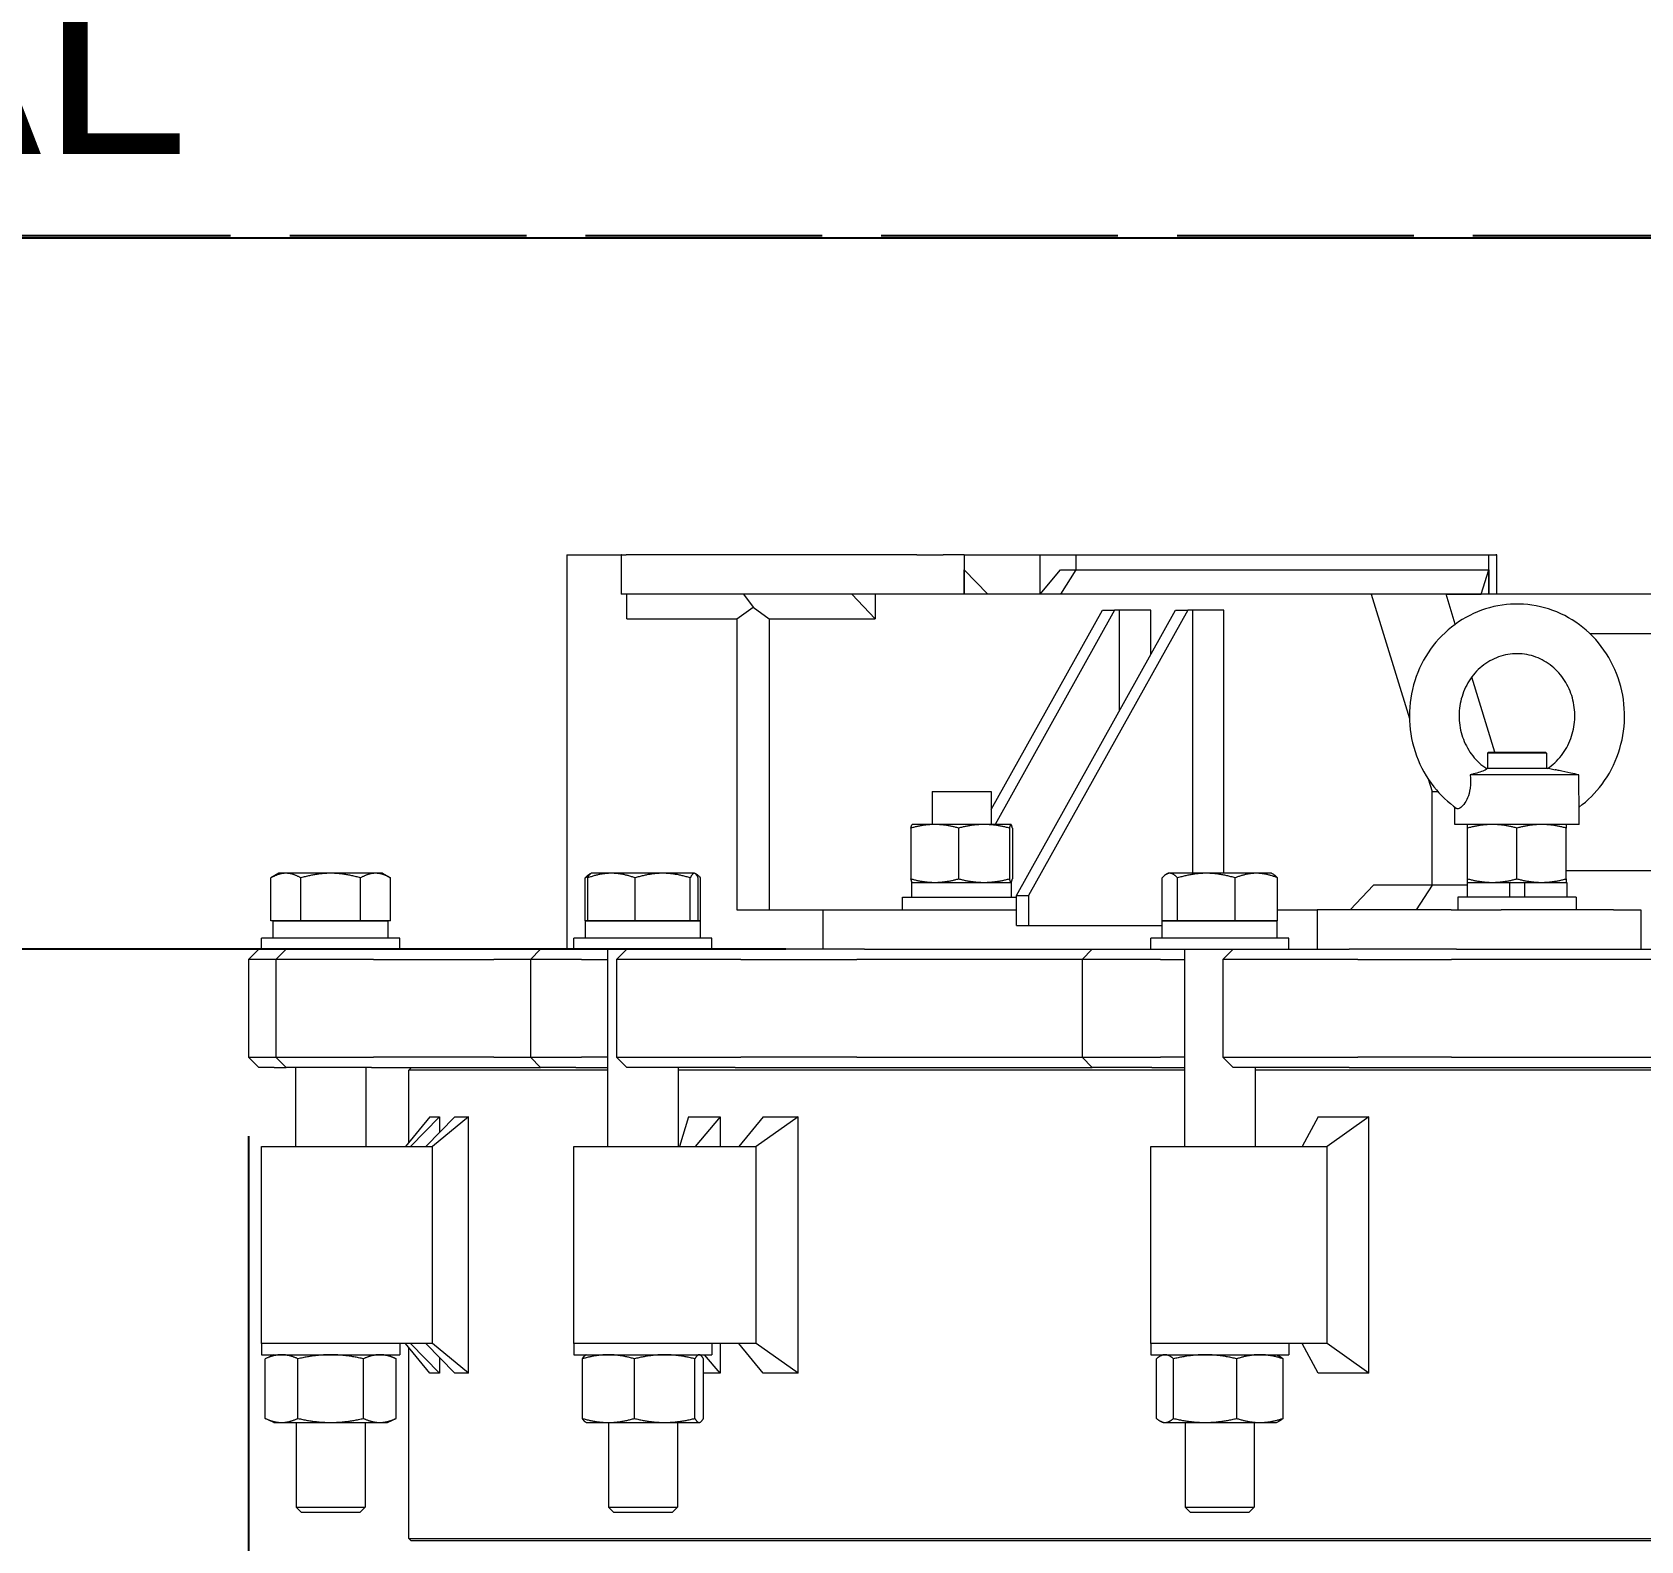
# Model space of a CAD drawing. Header units: inches. Extents: x 20 to 536, y 8 to 344.
# Drawn here: x 79.02 to 99.41, y 140.48 to 159.6 of the extents above; entities that cross this region are included whole.
import ezdxf

# ---------------------------------------------------------------- set-up
doc = ezdxf.new("R2010")
doc.units = ezdxf.units.IN
doc.header["$LTSCALE"] = 16
doc.header["$MEASUREMENT"] = 0
doc.linetypes.add('DASHED_SPACE', pattern=[0.2067, 0.1654, -0.0413])
for name, color, linetype, lineweight in [('Dimension (ANSI)', 7, 'Continuous', 25), ('Sketch Geometry (ANSI)', 7, 'Continuous', 25), ('Visible (ANSI)', 7, 'Continuous', 50)]:
    doc.layers.add(name, color=color, linetype=linetype, lineweight=lineweight)
doc.styles.add('MEMCOR Medium', font='arial.ttf')
doc.dimstyles.new('Default (ANSI)', dxfattribs={"dimscale": 16, "dimtxt": 0.15, "dimasz": 0.098425, "dimexe": 0.125, "dimexo": 0.0625, "dimgap": 0.031496, "dimtad": 0, "dimtih": 1, "dimtoh": 1, "dimdec": 4, "dimrnd": 1e-08, "dimzin": 3, "dimdsep": 46, "dimlunit": 5, "dimtxsty": 'MEMCOR Medium', "dimcen": 0.09, "dimdle": 0.393701, "dimclrd": 256, "dimclre": 256, "dimclrt": 256, "dimadec": 0, "dimazin": 1, "dimtfac": 0.8, "dimtofl": 0, "dimtmove": 0, "dimatfit": 3, "dimfxl": 1, "dimfrac": 1, "dimtolj": 1, "dimtzin": 4, "dimlwd": -1, "dimlwe": -1, "dimarcsym": 0})

# ---------------------------------------------------------------- blocks, each defined once
blk = doc.blocks.new('*D18')
at = {"layer": 'Defpoints', "color": 0, "transparency": 16777216}
for p in [(50.231, 172.991), (50.231, 156.991), (54.742, 156.991)]:
    blk.add_point(p, dxfattribs=at)
at = {"layer": 'Dimension (ANSI)', "transparency": 16777216}
for p, q in [((54.742, 171.416), (54.742, 170.471)), ((54.742, 158.566), (54.742, 159.511))]:
    blk.add_line(p, q, dxfattribs=at)
for points in [[(54.479, 171.416), (55.004, 171.416), (54.742, 172.991)], [(54.479, 158.566), (55.004, 158.566), (54.742, 156.991)]]:
    blk.add_solid(points, dxfattribs=at)
at = {"layer": 'Dimension (ANSI)', "transparency": 16777216, "char_height": 2.4, "attachment_point": 5, "style": 'MEMCOR Medium'}
for s, insert in [('\\A1; \\fArial|b0|i0;\\H2.4000;16 in', (54.742, 166.72)), ('\\A1;[406.4 mm]{\\P\\fArial|b0|i0;\\H2.4000;MIN. FOR TANK HEAD REMOVAL}', (54.742, 161.24))]:
    blk.add_mtext(s, dxfattribs=dict(at, insert=insert))
blk = doc.blocks.new('*D19')
at = {"layer": 'Defpoints', "color": 0, "transparency": 16777216}
for p in [(81.765, 146.606), (135.834, 146.606), (135.834, 138.298)]:
    blk.add_point(p, dxfattribs=at)
at = {"layer": 'Dimension (ANSI)', "transparency": 16777216}
for p, q in [((81.765, 145.606), (81.765, 136.298)), ((135.834, 145.606), (135.834, 136.298)), ((81.765, 138.298), (74.15, 138.298)), ((134.26, 138.298), (83.339, 138.298))]:
    blk.add_line(p, q, dxfattribs=at)
for points in [[(83.339, 138.561), (83.339, 138.036), (81.765, 138.298)], [(134.26, 138.561), (134.26, 138.036), (135.834, 138.298)]]:
    blk.add_solid(points, dxfattribs=at)
at = {"layer": 'Dimension (ANSI)', "transparency": 16777216, "char_height": 2.4, "attachment_point": 5, "style": 'MEMCOR Medium'}
for s, insert in [('\\A1; 54{\\H0.8x;\\S1#16;} in', (64.551, 140.767)), ('\\A1;[1373.4 mm]', (64.551, 136.256))]:
    blk.add_mtext(s, dxfattribs=dict(at, insert=insert))
blk = doc.blocks.new('*D23')
at = {"layer": 'Defpoints', "color": 0, "transparency": 16777216}
for p in [(35.249, 156.991), (108.224, 156.991), (86.004, 47.744)]:
    blk.add_point(p, dxfattribs=at)
at = {"layer": 'Dimension (ANSI)', "transparency": 16777216}
for p, q in [((107.224, 156.991), (33.249, 156.991)), ((35.249, 155.416), (35.249, 97.173)), ((35.249, 49.319), (35.249, 88.193)), ((85.004, 47.744), (33.249, 47.744))]:
    blk.add_line(p, q, dxfattribs=at)
for points in [[(34.987, 155.416), (35.512, 155.416), (35.249, 156.991)], [(34.987, 49.319), (35.512, 49.319), (35.249, 47.744)]]:
    blk.add_solid(points, dxfattribs=at)
at = {"layer": 'Dimension (ANSI)', "transparency": 16777216, "char_height": 2.4, "attachment_point": 5, "style": 'MEMCOR Medium'}
for s, insert in [('\\A1; 109{\\H0.8x;\\S1#4;} in', (35.249, 95.131)), ('\\A1;[2774.9 mm]', (35.249, 90.641))]:
    blk.add_mtext(s, dxfattribs=dict(at, insert=insert))
blk = doc.blocks.new('*D24')
at = {"layer": 'Defpoints', "color": 0, "transparency": 16777216}
for p in [(49.995, 147.976), (89.575, 147.976), (86.004, 47.744)]:
    blk.add_point(p, dxfattribs=at)
at = {"layer": 'Dimension (ANSI)', "transparency": 16777216}
for p, q in [((88.575, 147.976), (47.995, 147.976)), ((49.995, 146.401), (49.995, 114.388)), ((49.995, 49.319), (49.995, 105.408)), ((85.004, 47.744), (47.995, 47.744))]:
    blk.add_line(p, q, dxfattribs=at)
for points in [[(49.733, 146.401), (50.257, 146.401), (49.995, 147.976)], [(49.733, 49.319), (50.257, 49.319), (49.995, 47.744)]]:
    blk.add_solid(points, dxfattribs=at)
at = {"layer": 'Dimension (ANSI)', "transparency": 16777216, "char_height": 2.4, "attachment_point": 5, "style": 'MEMCOR Medium'}
for s, insert in [('\\A1; 100{\\H0.8x;\\S1#4;} in', (49.995, 112.346)), ('\\A1;[2545.9 mm]', (49.995, 107.856))]:
    blk.add_mtext(s, dxfattribs=dict(at, insert=insert))

msp = doc.modelspace()

# ---------------------------------------------------------------- linework, layer by layer
at = {"layer": 'Sketch Geometry (ANSI)', "linetype": 'DASHED_SPACE', "ltscale": 1.133667}
msp.add_line((145.275884, 157.022057), (32.797979, 157.022057), dxfattribs=at)
at = {"layer": 'Visible (ANSI)', "linetype": 'Continuous', "lineweight": 18}
for p, q in [((85.801644, 152.975967), (86.488843, 152.975967)), ((85.801644, 152.975967), (85.801644, 147.975967)), ((86.493225, 152.975967), (86.488843, 152.975967)), ((86.488843, 152.975967), (86.488843, 152.475967)), ((86.493225, 152.975967), (86.550504, 152.975967)), ((90.234575, 152.975967), (86.550504, 152.975967)), ((90.234575, 152.975967), (90.569985, 152.975967)), ((90.838219, 152.975967), (90.569985, 152.975967)), ((90.838219, 152.975967), (91.041644, 152.975967)), ((90.838219, 152.975967), (90.838219, 152.475967)), ((91.041644, 152.975967), (91.801644, 152.975967)), ((91.801644, 152.475967), (91.801644, 152.975967)), ((91.801644, 152.975967), (92.255797, 152.975967)), ((92.255797, 152.975967), (97.486608, 152.975967)), ((92.255797, 152.788467), (92.255797, 152.975967)), ((97.486608, 152.975967), (97.573762, 152.975967)), ((97.486608, 152.475967), (97.486608, 152.975967)), ((97.588445, 152.975967), (97.573762, 152.975967)), ((97.588445, 152.475967), (97.588445, 152.975967)), ((91.135424, 152.475967), (90.838219, 152.788467)), ((90.838219, 152.475967), (90.838219, 152.788467)), ((91.801644, 152.475967), (92.057629, 152.788467)), ((92.057629, 152.788467), (92.255797, 152.788467)), ((92.059786, 152.475967), (92.255797, 152.788467)), ((92.255797, 152.788467), (97.486608, 152.788467)), ((97.39004, 152.475967), (97.486608, 152.788467)), ((97.486608, 152.788467), (97.486608, 152.475967)), ((86.493225, 152.475967), (86.488843, 152.475967)), ((86.550504, 152.475967), (86.493225, 152.475967)), ((90.006044, 152.475967), (86.550504, 152.475967)), ((86.561644, 152.163467), (86.561644, 152.475967)), ((87.955682, 152.163467), (88.160216, 152.31207)), ((88.041137, 152.475967), (88.160216, 152.31207)), ((88.160216, 152.31207), (88.36475, 152.163467)), ((89.708839, 152.163467), (89.411634, 152.475967)), ((89.708839, 152.475967), (89.708839, 152.163467)), ((95.993607, 152.475967), (90.006044, 152.475967)), ((96.944663, 152.475967), (95.993607, 152.475967)), ((95.993607, 152.475967), (96.479999, 150.901969)), ((104.026934, 152.475967), (96.944663, 152.475967)), ((97.061624, 152.097475), (96.944663, 152.475967)), ((96.944663, 152.475967), (97.39004, 152.475967)), ((86.561644, 152.163467), (87.955682, 152.163467)), ((87.955682, 152.163467), (87.955682, 148.475967)), ((88.36475, 152.163467), (88.36475, 148.475967)), ((88.36475, 152.163467), (89.708839, 152.163467)), ((91.179677, 149.746738), (92.588388, 152.275967)), ((92.742896, 152.275967), (91.229046, 149.557967)), ((91.499199, 148.655967), (93.515439, 152.275967)), ((93.669947, 152.275967), (91.653707, 148.655967)), ((92.588388, 152.275967), (92.742896, 152.275967)), ((92.807093, 152.275967), (92.742896, 152.275967)), ((93.200866, 152.275967), (92.807093, 152.275967)), ((92.807093, 151.004188), (92.807093, 152.275967)), ((93.200866, 151.711176), (93.200866, 152.275967)), ((93.515439, 152.275967), (93.669947, 152.275967)), ((93.734144, 152.275967), (93.669947, 152.275967)), ((94.127917, 152.275967), (93.734144, 152.275967)), ((93.734144, 148.939596), (93.734144, 152.275967)), ((94.127917, 148.939596), (94.127917, 152.275967)), ((105.590212, 151.975967), (98.769297, 151.975967)), ((97.562697, 150.475967), (97.269106, 151.426048)), ((97.480477, 150.475967), (97.467977, 150.463467)), ((97.480477, 150.475967), (98.205477, 150.475967)), ((98.205477, 150.475967), (98.217977, 150.463467)), ((98.217977, 150.463467), (97.467977, 150.463467)), ((97.467977, 150.463467), (97.467977, 150.266972)), ((98.217977, 150.463467), (98.217977, 150.266972)), ((96.716049, 150.138096), (96.766149, 149.975967)), ((98.627258, 150.187889), (97.249647, 150.187889)), ((98.25832, 150.266972), (97.456304, 150.266972)), ((98.25832, 150.266972), (98.329, 150.251949)), ((90.429677, 149.975967), (91.179677, 149.975967)), ((90.429677, 149.975967), (90.429677, 149.557967)), ((91.179677, 149.975967), (91.179677, 149.557967)), ((96.766149, 149.975967), (96.839836, 149.975967)), ((96.766149, 148.788467), (96.766149, 149.975967)), ((98.630379, 149.557967), (98.630379, 149.870406)), ((97.055576, 149.557967), (97.055576, 149.778787)), ((90.161256, 149.512881), (90.161256, 148.869054)), ((90.179677, 149.557967), (90.17878, 149.557549)), ((90.46365, 149.557967), (90.179677, 149.557967)), ((91.087754, 149.557967), (90.46365, 149.557967)), ((90.766043, 149.512881), (90.766043, 148.869054)), ((91.428781, 149.557967), (91.087754, 149.557967)), ((91.409464, 149.512881), (91.409464, 148.869054)), ((91.429677, 149.557967), (91.428781, 149.557967)), ((91.429677, 149.557967), (91.430575, 149.557549)), ((91.448098, 149.512881), (91.448098, 148.869054)), ((98.630379, 149.557967), (97.055576, 149.557967)), ((97.217977, 148.869054), (97.217977, 149.512881)), ((97.842977, 148.869054), (97.842977, 149.512881)), ((98.467977, 148.869054), (98.467977, 149.512881)), ((82.15147, 148.939596), (82.049986, 148.881005)), ((82.049986, 148.335596), (82.049986, 148.881005)), ((82.239357, 148.939596), (82.15147, 148.939596)), ((82.80747, 148.939596), (82.239357, 148.939596)), ((82.428728, 148.335596), (82.428728, 148.881005)), ((83.375582, 148.939596), (82.80747, 148.939596)), ((83.186211, 148.335596), (83.186211, 148.881005)), ((83.46347, 148.939596), (83.375582, 148.939596)), ((83.46347, 148.939596), (83.564953, 148.881005)), ((83.564953, 148.335596), (83.564953, 148.881005)), ((86.032844, 148.335596), (86.032844, 148.881005)), ((86.064694, 148.335596), (86.064694, 148.881005)), ((86.102857, 148.936328), (86.085376, 148.926236)), ((86.108517, 148.939596), (86.102857, 148.936328)), ((86.36517, 148.939596), (86.108517, 148.939596)), ((87.015557, 148.939596), (86.36517, 148.939596)), ((86.665646, 148.335596), (86.665646, 148.881005)), ((87.414905, 148.939596), (87.015557, 148.939596)), ((87.365469, 148.335596), (87.365469, 148.881005)), ((87.420517, 148.939596), (87.414905, 148.939596)), ((87.420517, 148.939596), (87.426178, 148.936328)), ((87.426178, 148.936328), (87.443658, 148.926236)), ((87.464341, 148.335596), (87.464341, 148.881005)), ((87.49619, 148.335596), (87.49619, 148.881005)), ((93.344515, 148.335596), (93.344515, 148.881005)), ((93.420188, 148.939596), (93.397046, 148.926236)), ((93.44254, 148.939596), (93.420188, 148.939596)), ((93.906402, 148.939596), (93.44254, 148.939596)), ((93.540566, 148.335596), (93.540566, 148.881005)), ((94.54005, 148.939596), (93.906402, 148.939596)), ((94.272239, 148.335596), (94.272239, 148.881005)), ((94.732188, 148.939596), (94.54005, 148.939596)), ((94.732188, 148.939596), (94.755329, 148.926236)), ((94.807861, 148.335596), (94.807861, 148.881005)), ((98.467977, 148.975967), (103.858691, 148.975967)), ((90.172177, 148.823967), (91.437177, 148.823967)), ((90.172177, 148.635967), (90.172177, 148.823967)), ((90.179677, 148.823967), (90.17878, 148.824386)), ((91.429677, 148.823967), (91.430575, 148.824386)), ((91.437177, 148.635967), (91.437177, 148.823967)), ((91.499199, 148.655967), (91.653707, 148.655967)), ((91.499199, 148.275967), (91.499199, 148.655967)), ((91.653707, 148.655967), (91.653707, 148.275967)), ((96.024508, 148.788467), (95.727303, 148.475967)), ((96.766149, 148.788467), (96.024508, 148.788467)), ((96.766149, 148.788467), (96.565512, 148.475967)), ((97.210477, 148.788467), (96.766149, 148.788467)), ((97.210477, 148.823967), (97.748977, 148.823967)), ((97.210477, 148.823967), (97.210477, 148.635967)), ((97.748977, 148.823967), (97.748977, 148.635967)), ((97.748977, 148.823967), (97.936977, 148.823967)), ((97.936977, 148.823967), (97.936977, 148.635967)), ((97.936977, 148.823967), (98.475477, 148.823967)), ((98.475477, 148.823967), (98.475477, 148.635967)), ((87.955682, 148.475967), (88.36475, 148.475967)), ((88.36475, 148.475967), (89.049686, 148.475967)), ((89.049686, 148.475967), (89.074158, 148.475967)), ((89.049686, 147.975967), (89.049686, 148.475967)), ((89.074158, 148.475967), (89.537683, 148.475967)), ((89.537683, 148.475967), (90.16772, 148.475967)), ((90.054677, 148.635967), (91.499199, 148.635967)), ((90.054677, 148.475967), (90.054677, 148.635967)), ((90.16772, 148.475967), (91.499199, 148.475967)), ((94.807861, 148.475967), (95.311216, 148.475967)), ((97.010809, 148.475967), (95.311216, 148.475967)), ((95.311216, 148.475967), (95.311216, 147.975967)), ((97.010809, 148.475967), (97.640846, 148.475967)), ((98.592977, 148.635967), (97.092977, 148.635967)), ((97.092977, 148.635967), (97.092977, 148.475967)), ((99.067431, 148.475967), (97.640846, 148.475967)), ((98.592977, 148.635967), (98.592977, 148.475967)), ((99.067431, 148.475967), (99.412922, 148.475967)), ((99.412922, 148.475967), (99.412922, 147.975967)), ((82.239357, 148.335596), (82.049986, 148.335596)), ((82.07797, 148.335592), (83.536456, 148.335592)), ((82.07797, 148.116592), (82.07797, 148.335592)), ((82.15147, 148.335596), (82.15147, 148.335592)), ((82.428728, 148.335596), (82.239357, 148.335596)), ((82.80747, 148.335596), (82.428728, 148.335596)), ((83.186211, 148.335596), (82.80747, 148.335596)), ((83.375582, 148.335596), (83.186211, 148.335596)), ((83.564953, 148.335596), (83.375582, 148.335596)), ((83.46347, 148.335596), (83.46347, 148.335592)), ((86.064694, 148.335596), (86.032844, 148.335596)), ((86.035017, 148.335592), (87.494017, 148.335592)), ((86.035017, 148.116592), (86.035017, 148.335592)), ((86.36517, 148.335596), (86.064694, 148.335596)), ((86.108517, 148.335596), (86.108517, 148.335592)), ((86.665646, 148.335596), (86.36517, 148.335596)), ((87.015557, 148.335596), (86.665646, 148.335596)), ((87.365469, 148.335596), (87.015557, 148.335596)), ((87.414905, 148.335596), (87.365469, 148.335596)), ((87.464341, 148.335596), (87.414905, 148.335596)), ((87.420517, 148.335596), (87.420517, 148.335592)), ((87.49619, 148.335596), (87.464341, 148.335596)), ((87.494017, 148.116592), (87.494017, 148.335592)), ((91.499199, 148.275967), (91.653707, 148.275967)), ((91.653707, 148.275967), (93.346688, 148.275967)), ((93.44254, 148.335596), (93.344515, 148.335596)), ((93.346688, 148.335592), (94.805688, 148.335592)), ((93.346688, 148.116592), (93.346688, 148.335592)), ((93.420188, 148.335596), (93.420188, 148.335592)), ((93.540566, 148.335596), (93.44254, 148.335596)), ((93.906402, 148.335596), (93.540566, 148.335596)), ((94.272239, 148.335596), (93.906402, 148.335596)), ((94.54005, 148.335596), (94.272239, 148.335596)), ((94.807861, 148.335596), (94.54005, 148.335596)), ((94.732188, 148.335596), (94.732188, 148.335592)), ((94.805688, 148.116592), (94.805688, 148.335592)), ((83.68247, 148.116592), (81.93247, 148.116592)), ((81.93247, 147.975967), (81.93247, 148.116592)), ((83.53697, 148.116592), (83.53697, 148.180341)), ((83.68247, 147.975967), (83.68247, 148.116592)), ((87.639517, 148.116592), (85.889517, 148.116592)), ((85.889517, 147.975967), (85.889517, 148.116592)), ((87.639517, 147.975967), (87.639517, 148.116592)), ((94.951188, 148.116592), (93.201188, 148.116592)), ((93.201188, 147.975967), (93.201188, 148.116592)), ((94.951188, 147.975967), (94.951188, 148.116592)), ((81.89459, 147.975967), (81.76459, 147.845967)), ((81.777111, 147.845967), (81.76459, 147.845967)), ((81.76459, 147.845967), (81.76459, 146.605967)), ((81.82289, 147.845967), (81.777111, 147.845967)), ((82.111977, 147.845967), (81.82289, 147.845967)), ((81.89459, 147.975967), (81.905483, 147.975967)), ((81.905483, 147.975967), (81.93247, 147.975967)), ((81.93247, 147.975967), (82.241977, 147.975967)), ((82.241977, 147.975967), (82.111977, 147.845967)), ((82.118224, 147.845967), (82.111977, 147.845967)), ((82.111977, 147.845967), (82.111977, 146.605967)), ((82.182091, 147.845967), (82.118224, 147.845967)), ((83.349861, 147.845967), (82.182091, 147.845967)), ((82.241977, 147.975967), (82.244976, 147.975967)), ((82.244976, 147.975967), (82.308539, 147.975967)), ((82.308539, 147.975967), (83.324499, 147.975967)), ((84.274756, 147.975967), (83.324499, 147.975967)), ((83.349861, 147.845967), (84.300118, 147.845967)), ((85.000531, 147.975967), (84.274756, 147.975967)), ((84.300118, 147.845967), (84.87613, 147.845967)), ((85.337985, 147.845967), (84.87613, 147.845967)), ((85.000531, 147.975967), (85.467985, 147.975967)), ((85.467985, 147.975967), (85.337985, 147.845967)), ((85.486041, 147.845967), (85.337985, 147.845967)), ((85.337985, 147.845967), (85.337985, 146.605967)), ((85.467985, 147.975967), (85.596794, 147.975967)), ((85.634497, 147.845967), (85.486041, 147.845967)), ((85.596794, 147.975967), (85.744545, 147.975967)), ((85.98502, 147.845967), (85.634497, 147.845967)), ((85.744545, 147.975967), (85.889517, 147.975967)), ((85.889517, 147.975967), (86.559482, 147.975967)), ((85.98502, 147.845967), (86.317017, 147.845967)), ((86.317017, 147.975967), (86.317017, 145.475967)), ((86.559482, 147.975967), (86.429482, 147.845967)), ((86.475536, 147.845967), (86.429482, 147.845967)), ((86.429482, 147.845967), (86.429482, 146.605967)), ((86.639326, 147.845967), (86.475536, 147.845967)), ((86.559482, 147.975967), (86.581588, 147.975967)), ((86.581588, 147.975967), (86.7446, 147.975967)), ((88.004695, 147.845967), (86.639326, 147.845967)), ((86.7446, 147.975967), (87.932471, 147.975967)), ((88.73806, 147.975967), (87.932471, 147.975967)), ((88.004695, 147.845967), (88.810284, 147.845967)), ((89.575057, 147.975967), (88.73806, 147.975967)), ((88.810284, 147.845967), (89.474568, 147.845967)), ((92.330938, 147.845967), (89.474568, 147.845967)), ((89.575057, 147.975967), (92.460938, 147.975967)), ((92.460938, 147.975967), (92.330938, 147.845967)), ((92.744231, 147.845967), (92.330938, 147.845967)), ((92.330938, 147.845967), (92.330938, 146.605967)), ((92.460938, 147.975967), (92.820503, 147.975967)), ((92.972763, 147.845967), (92.744231, 147.845967)), ((92.820503, 147.975967), (93.047949, 147.975967)), ((93.325219, 147.845967), (92.972763, 147.845967)), ((93.047949, 147.975967), (93.214989, 147.975967)), ((93.214989, 147.975967), (94.244556, 147.975967)), ((93.325219, 147.845967), (93.628688, 147.845967)), ((93.628688, 147.975967), (93.628688, 145.475967)), ((94.244556, 147.975967), (94.114556, 147.845967)), ((94.231467, 147.845967), (94.114556, 147.845967)), ((94.114556, 147.845967), (94.114556, 146.605967)), ((94.470244, 147.845967), (94.231467, 147.845967)), ((94.244556, 147.975967), (94.300673, 147.975967)), ((94.300673, 147.975967), (94.538316, 147.975967)), ((95.825347, 147.845967), (94.470244, 147.845967)), ((94.538316, 147.975967), (95.717256, 147.975967)), ((96.255533, 147.975967), (95.717256, 147.975967)), ((95.825347, 147.845967), (96.363625, 147.845967)), ((97.076327, 147.975967), (96.255533, 147.975967)), ((96.363625, 147.845967), (97.015048, 147.845967)), ((101.54183, 147.845967), (97.015048, 147.845967)), ((97.076327, 147.975967), (101.579569, 147.975967)), ((81.76459, 146.605967), (81.777111, 146.605967)), ((81.89459, 146.475967), (81.76459, 146.605967)), ((81.777111, 146.605967), (81.82289, 146.605967)), ((81.82289, 146.605967), (82.111977, 146.605967)), ((82.111977, 146.605967), (82.118224, 146.605967)), ((82.241977, 146.475967), (82.111977, 146.605967)), ((82.118224, 146.605967), (82.182091, 146.605967)), ((82.182091, 146.605967), (83.349861, 146.605967)), ((84.300118, 146.605967), (83.349861, 146.605967)), ((84.87613, 146.605967), (84.300118, 146.605967)), ((84.87613, 146.605967), (85.337985, 146.605967)), ((85.337985, 146.605967), (85.486041, 146.605967)), ((85.467985, 146.475967), (85.337985, 146.605967)), ((85.486041, 146.605967), (85.634497, 146.605967)), ((85.634497, 146.605967), (85.98502, 146.605967)), ((86.317017, 146.605967), (85.98502, 146.605967)), ((86.429482, 146.605967), (86.475536, 146.605967)), ((86.559482, 146.475967), (86.429482, 146.605967)), ((86.475536, 146.605967), (86.639326, 146.605967)), ((86.639326, 146.605967), (88.004695, 146.605967)), ((88.810284, 146.605967), (88.004695, 146.605967)), ((89.474568, 146.605967), (88.810284, 146.605967)), ((89.474568, 146.605967), (92.330938, 146.605967)), ((92.330938, 146.605967), (92.744231, 146.605967)), ((92.460938, 146.475967), (92.330938, 146.605967)), ((92.744231, 146.605967), (92.972763, 146.605967)), ((92.972763, 146.605967), (93.325219, 146.605967)), ((93.628688, 146.605967), (93.325219, 146.605967)), ((94.114556, 146.605967), (94.231467, 146.605967)), ((94.244556, 146.475967), (94.114556, 146.605967)), ((94.231467, 146.605967), (94.470244, 146.605967)), ((94.470244, 146.605967), (95.825347, 146.605967)), ((96.363625, 146.605967), (95.825347, 146.605967)), ((97.015048, 146.605967), (96.363625, 146.605967)), ((97.015048, 146.605967), (101.54183, 146.605967)), ((81.905483, 146.475967), (81.89459, 146.475967)), ((81.951045, 146.475967), (81.905483, 146.475967)), ((82.092753, 146.475967), (81.951045, 146.475967)), ((82.092753, 146.475967), (82.241977, 146.475967)), ((82.244976, 146.475967), (82.241977, 146.475967)), ((82.308539, 146.475967), (82.244976, 146.475967)), ((83.324499, 146.475967), (82.308539, 146.475967)), ((82.35997, 146.475967), (82.35997, 145.475967)), ((83.25497, 146.475967), (83.25497, 145.475967)), ((83.324499, 146.475967), (84.274756, 146.475967)), ((83.829506, 146.475967), (83.798256, 146.444717)), ((86.317017, 146.444717), (83.798256, 146.444717)), ((83.798256, 145.528117), (83.798256, 146.444717)), ((84.274756, 146.475967), (84.809214, 146.475967)), ((84.809214, 146.475967), (85.467985, 146.475967)), ((85.596794, 146.475967), (85.467985, 146.475967)), ((85.744545, 146.475967), (85.596794, 146.475967)), ((85.912796, 146.475967), (85.744545, 146.475967)), ((85.912796, 146.475967), (86.317017, 146.475967)), ((86.581588, 146.475967), (86.559482, 146.475967)), ((86.7446, 146.475967), (86.581588, 146.475967)), ((87.932471, 146.475967), (86.7446, 146.475967)), ((87.212017, 146.475967), (87.212017, 145.475967)), ((93.628688, 146.444717), (87.212017, 146.444717)), ((87.932471, 146.475967), (88.73806, 146.475967)), ((88.73806, 146.475967), (89.285755, 146.475967)), ((89.285755, 146.475967), (92.460938, 146.475967)), ((92.820503, 146.475967), (92.460938, 146.475967)), ((93.047949, 146.475967), (92.820503, 146.475967)), ((93.217128, 146.475967), (93.047949, 146.475967)), ((93.217128, 146.475967), (93.628688, 146.475967)), ((94.300673, 146.475967), (94.244556, 146.475967)), ((94.538316, 146.475967), (94.300673, 146.475967)), ((94.523688, 146.475967), (94.523688, 145.475967)), ((103.181845, 146.444717), (94.523688, 146.444717)), ((95.717256, 146.475967), (94.538316, 146.475967)), ((95.717256, 146.475967), (96.255533, 146.475967)), ((96.255533, 146.475967), (96.733083, 146.475967)), ((96.733083, 146.475967), (101.808837, 146.475967)), ((84.065474, 145.850813), (83.755072, 145.475967)), ((84.187303, 145.850813), (83.818263, 145.475967)), ((84.379512, 145.850813), (84.013353, 145.475967)), ((84.065474, 145.850813), (84.187303, 145.850813)), ((84.55314, 145.850813), (84.09648, 145.475967)), ((84.187303, 145.850813), (84.187303, 145.654045)), ((84.379512, 145.850813), (84.55314, 145.850813)), ((84.55314, 142.601121), (84.55314, 145.850813)), ((87.343336, 145.850813), (87.226448, 145.475967)), ((87.343336, 145.850813), (87.742075, 145.850813)), ((87.742075, 145.850813), (87.426336, 145.475967)), ((87.742075, 145.850813), (87.742075, 145.475967)), ((88.289438, 145.850813), (87.981906, 145.475967)), ((88.732091, 145.850813), (88.198696, 145.475967)), ((88.289438, 145.850813), (88.732091, 145.850813)), ((88.732091, 142.601121), (88.732091, 145.850813)), ((95.321833, 145.850813), (95.119746, 145.475967)), ((95.321833, 145.850813), (95.966119, 145.850813)), ((95.966119, 145.850813), (95.437193, 145.475967)), ((95.966119, 142.601121), (95.966119, 145.850813)), ((81.93247, 145.475967), (82.978174, 145.475967)), ((81.93247, 142.975967), (81.93247, 145.475967)), ((82.978174, 145.475967), (84.09648, 145.475967)), ((84.09648, 142.975967), (84.09648, 145.475967)), ((85.889517, 145.475967), (87.250641, 145.475967)), ((85.889517, 142.975967), (85.889517, 145.475967)), ((87.250641, 145.475967), (88.198696, 145.475967)), ((88.198696, 142.975967), (88.198696, 145.475967)), ((93.201188, 145.475967), (94.803724, 145.475967)), ((93.201188, 142.975967), (93.201188, 145.475967)), ((94.803724, 145.475967), (95.437193, 145.475967)), ((95.437193, 142.975967), (95.437193, 145.475967)), ((82.978174, 142.975967), (81.93247, 142.975967)), ((82.978174, 142.975967), (81.93247, 142.975967)), ((81.93247, 142.975967), (81.93247, 142.835342)), ((84.09648, 142.975967), (82.978174, 142.975967)), ((83.68247, 142.975967), (83.68247, 142.835342)), ((84.065474, 142.601121), (83.755072, 142.975967)), ((84.187303, 142.601121), (83.818263, 142.975967)), ((84.379512, 142.601121), (84.013353, 142.975967)), ((84.55314, 142.601121), (84.09648, 142.975967)), ((87.250641, 142.975967), (85.889517, 142.975967)), ((87.250641, 142.975967), (85.889517, 142.975967)), ((85.889517, 142.975967), (85.889517, 142.835342)), ((88.198696, 142.975967), (87.250641, 142.975967)), ((87.639517, 142.975967), (87.639517, 142.835342)), ((87.742075, 142.975967), (87.742075, 142.601121)), ((88.289438, 142.601121), (87.981906, 142.975967)), ((88.732091, 142.601121), (88.198696, 142.975967)), ((94.803724, 142.975967), (93.201188, 142.975967)), ((94.803724, 142.975967), (93.201188, 142.975967)), ((93.201188, 142.975967), (93.201188, 142.835342)), ((95.437193, 142.975967), (94.803724, 142.975967)), ((94.951188, 142.975967), (94.951188, 142.835342)), ((95.321833, 142.601121), (95.119746, 142.975967)), ((95.966119, 142.601121), (95.437193, 142.975967)), ((81.93247, 142.835342), (83.68247, 142.835342)), ((82.08847, 142.835342), (81.97724, 142.783475)), ((81.97724, 142.02821), (81.97724, 142.783475)), ((82.392355, 142.02821), (82.392355, 142.783475)), ((83.222584, 142.02821), (83.222584, 142.783475)), ((83.52647, 142.835342), (83.637699, 142.783475)), ((83.637699, 142.02821), (83.637699, 142.783475)), ((83.798256, 140.507217), (83.798256, 142.923818)), ((84.187303, 142.79789), (84.187303, 142.601121)), ((85.889517, 142.835342), (87.639517, 142.835342)), ((85.997485, 142.02821), (85.997485, 142.783475)), ((86.045517, 142.835342), (86.039313, 142.832449)), ((86.65615, 142.02821), (86.65615, 142.783475)), ((87.423183, 142.02821), (87.423183, 142.783475)), ((87.483517, 142.835342), (87.489721, 142.832449)), ((87.531549, 142.02821), (87.531549, 142.783475)), ((87.742075, 142.601121), (87.544787, 142.835342)), ((93.201188, 142.835342), (94.951188, 142.835342)), ((93.274247, 142.02821), (93.274247, 142.783475)), ((93.357188, 142.835342), (93.331824, 142.823515)), ((93.489127, 142.02821), (93.489127, 142.783475)), ((94.291067, 142.02821), (94.291067, 142.783475)), ((94.795188, 142.835342), (94.820551, 142.823515)), ((94.878128, 142.02821), (94.878128, 142.783475)), ((84.187303, 142.601121), (84.065474, 142.601121)), ((84.55314, 142.601121), (84.379512, 142.601121)), ((87.742075, 142.601121), (87.531549, 142.601121)), ((88.732091, 142.601121), (88.289438, 142.601121)), ((95.966119, 142.601121), (95.321833, 142.601121)), ((82.08847, 141.976342), (81.97724, 142.02821)), ((82.08847, 141.976342), (82.184797, 141.976342)), ((82.184797, 141.976342), (82.80747, 141.976342)), ((82.36997, 141.976342), (82.36997, 140.901707)), ((82.80747, 141.976342), (83.430142, 141.976342)), ((83.24497, 141.976342), (83.24497, 140.901707)), ((83.430142, 141.976342), (83.52647, 141.976342)), ((83.52647, 141.976342), (83.637699, 142.02821)), ((86.045517, 141.976342), (86.039313, 141.979236)), ((86.045517, 141.976342), (86.326818, 141.976342)), ((86.326818, 141.976342), (87.039666, 141.976342)), ((86.327017, 141.976342), (86.327017, 140.901707)), ((87.039666, 141.976342), (87.477366, 141.976342)), ((87.202017, 141.976342), (87.202017, 140.901707)), ((87.477366, 141.976342), (87.483517, 141.976342)), ((87.483517, 141.976342), (87.489721, 141.979236)), ((93.357188, 141.976342), (93.331824, 141.98817)), ((93.357188, 141.976342), (93.381687, 141.976342)), ((93.381687, 141.976342), (93.890097, 141.976342)), ((93.638688, 141.976342), (93.638688, 140.901707)), ((93.890097, 141.976342), (94.584597, 141.976342)), ((94.513688, 141.976342), (94.513688, 140.901707)), ((94.584597, 141.976342), (94.795188, 141.976342)), ((94.795188, 141.976342), (94.820551, 141.98817)), ((82.36997, 140.901707), (83.24497, 140.901707)), ((82.438131, 140.835592), (82.36997, 140.901707)), ((83.176808, 140.835592), (83.24497, 140.901707)), ((86.327017, 140.901707), (87.202017, 140.901707)), ((86.395178, 140.835592), (86.327017, 140.901707)), ((87.133856, 140.835592), (87.202017, 140.901707)), ((93.638688, 140.901707), (94.513688, 140.901707)), ((93.706849, 140.835592), (93.638688, 140.901707)), ((94.445526, 140.835592), (94.513688, 140.901707)), ((83.176808, 140.835592), (82.438131, 140.835592)), ((87.133856, 140.835592), (86.395178, 140.835592)), ((94.445526, 140.835592), (93.706849, 140.835592)), ((83.798256, 140.507217), (133.800689, 140.507217)), ((83.829506, 140.475967), (83.798256, 140.507217)), ((133.769406, 140.475967), (83.829506, 140.475967))]:
    msp.add_line(p, q, dxfattribs=at)
msp.add_ellipse((82.80747, 148.180341), major_axis=(0, 4.1372), ratio=0.176326981, start_param=4.71238898, end_param=4.749923496, dxfattribs=at)
for points, knots in [([(98.630379, 149.778787), (98.741098, 149.860197), (98.839635, 149.958606), (99.01111, 150.189399), (99.081247, 150.323886), (99.177789, 150.609643), (99.203785, 150.761025), (99.208554, 151.065123), (99.187159, 151.217814), (99.098777, 151.508421), (99.031918, 151.646348), (98.859484, 151.892655), (98.754256, 152.001239), (98.516478, 152.177499), (98.384307, 152.245603), (98.10677, 152.334551), (97.961632, 152.355859), (97.672788, 152.350121), (97.529165, 152.323275), (97.257031, 152.224506), (97.128662, 152.152404), (96.899289, 151.970034), (96.798636, 151.859399), (96.634969, 151.61039), (96.572429, 151.471739), (96.492071, 151.180342), (96.474629, 151.027517), (96.487065, 150.723483), (96.517057, 150.572305), (96.621763, 150.287579), (96.696298, 150.153997), (96.87251, 149.931149), (96.970073, 149.838579), (97.078704, 149.76215)], [3.751852022, 3.751852022, 3.751852022, 3.751852022, 4.049207267, 4.049207267, 4.371058641, 4.371058641, 4.695900093, 4.695900093, 5.021893401, 5.021893401, 5.346937627, 5.346937627, 5.669113894, 5.669113894, 5.987325961, 5.987325961, 6.302074997, 6.302074997, 6.61555908, 6.61555908, 6.930622297, 6.930622297, 7.249255848, 7.249255848, 7.571760487, 7.571760487, 7.896963544, 7.896963544, 8.222941024, 8.222941024, 8.547591441, 8.547591441, 8.835070492, 8.835070492, 8.835070492, 8.835070492]), ([(98.22965, 150.266972), (98.295723, 150.311018), (98.355686, 150.366749), (98.455892, 150.495717), (98.496377, 150.568659), (98.553419, 150.723694), (98.5704, 150.80554), (98.579722, 150.970349), (98.572249, 151.053251), (98.533918, 151.212462), (98.502999, 151.288706), (98.420787, 151.427721), (98.369238, 151.49025), (98.250128, 151.596073), (98.182231, 151.638828), (98.036093, 151.700299), (97.957614, 151.718261), (97.798155, 151.726596), (97.717135, 151.716474), (97.562595, 151.668491), (97.489009, 151.630892), (97.358221, 151.532627), (97.300643, 151.472662), (97.207222, 151.337043), (97.170858, 151.261902), (97.122338, 151.103938), (97.109797, 151.021312), (97.109271, 150.856388), (97.121145, 150.774136), (97.167851, 150.617554), (97.202783, 150.543309), (97.292319, 150.409426), (97.347203, 150.350076), (97.425138, 150.288579), (97.44196, 150.276426), (97.459191, 150.265058)], [3.706637892, 3.706637892, 3.706637892, 3.706637892, 4.027386143, 4.027386143, 4.343257492, 4.343257492, 4.652989531, 4.652989531, 4.96032547, 4.96032547, 5.268700244, 5.268700244, 5.581620867, 5.581620867, 5.902638816, 5.902638816, 6.233511498, 6.233511498, 6.570314455, 6.570314455, 6.903609785, 6.903609785, 7.227132074, 7.227132074, 7.541596506, 7.541596506, 7.850624608, 7.850624608, 8.15789791, 8.15789791, 8.466831332, 8.466831332, 8.780974894, 8.780974894, 8.864398133, 8.864398133, 8.864398133, 8.864398133]), ([(97.249647, 150.187889), (97.255084, 150.131268), (97.255987, 150.073047), (97.242287, 149.968837), (97.230981, 149.929666), (97.204689, 149.864338), (97.188281, 149.83596), (97.153805, 149.790944), (97.136342, 149.775013), (97.105172, 149.756961), (97.091805, 149.755071), (97.080621, 149.760893), (97.079648, 149.761486), (97.078706, 149.762149)], [0, 0, 0, 0, 0.43602809, 0.43602809, 0.810321089, 0.810321089, 1.202761918, 1.202761918, 1.595585956, 1.595585956, 1.990359356, 1.990359356, 2.029409513, 2.029409513, 2.029409513, 2.029409513]), ([(97.459193, 150.265052), (97.46053, 150.264171), (97.460956, 150.263001), (97.459236, 150.257812), (97.451791, 150.252443), (97.424104, 150.238715), (97.401241, 150.23002), (97.3498, 150.213608), (97.322053, 150.205801), (97.278306, 150.194703), (97.264193, 150.191277), (97.249647, 150.187889)], [1.596435111, 1.596435111, 1.596435111, 1.596435111, 1.701363756, 1.701363756, 1.977577973, 1.977577973, 2.323953221, 2.323953221, 2.627241453, 2.627241453, 2.763852407, 2.763852407, 2.763852407, 2.763852407]), ([(98.627258, 150.187889), (98.59341, 150.194959), (98.558992, 150.202203), (98.472156, 150.220725), (98.421555, 150.231809), (98.360463, 150.245172), (98.344168, 150.248736), (98.329001, 150.251959)], [0.1643940473, 0.1643940473, 0.1643940473, 0.1643940473, 0.4300912511, 0.4300912511, 0.8446440551, 0.8446440551, 1.0056774893, 1.0056774893, 1.0056774893, 1.0056774893]), ([(98.630379, 149.870406), (98.630381, 149.89803), (98.629421, 149.929174), (98.627641, 150.000141), (98.626896, 150.03907), (98.626533, 150.115073), (98.626789, 150.151812), (98.627258, 150.187889)], [2.766824093, 2.766824093, 2.766824093, 2.766824093, 3.119921201, 3.119921201, 3.506258591, 3.506258591, 3.861808851, 3.861808851, 3.861808851, 3.861808851])]:
    msp.add_open_spline(points, degree=3, knots=knots, dxfattribs=at)
for points, weights in [([(90.46365, 149.557967), (90.323309, 149.557967), (90.161256, 149.512881)], [1, 1.0379548493, 1]), ([(90.161256, 149.512881), (90.170641, 149.553754), (90.17878, 149.557549)], [1, 1.03428601169, 1.00662839197]), ([(90.766043, 149.512881), (90.603991, 149.557967), (90.46365, 149.557967)], [1, 1.0379548493, 1]), ([(91.087754, 149.557967), (90.938447, 149.557967), (90.766043, 149.512881)], [1, 1.0379548493, 1]), ([(91.409464, 149.512881), (91.23706, 149.557967), (91.087754, 149.557967)], [1, 1.0379548493, 1]), ([(91.428781, 149.557967), (91.419816, 149.557967), (91.409464, 149.512881)], [1, 1.0379548493, 1]), ([(91.448098, 149.512881), (91.437746, 149.557967), (91.428781, 149.557967)], [1, 1.0379548493, 1]), ([(97.217977, 149.512881), (97.217977, 149.557967), (97.217977, 149.557967)], [1, 1.0379548493, 1]), ([(97.530477, 149.557967), (97.385445, 149.557967), (97.217977, 149.512881)], [1, 1.0379548493, 1]), ([(97.842977, 149.512881), (97.675509, 149.557967), (97.530477, 149.557967)], [1, 1.0379548493, 1]), ([(98.155477, 149.557967), (98.010445, 149.557967), (97.842977, 149.512881)], [1, 1.0379548493, 1]), ([(98.467977, 149.512881), (98.300509, 149.557967), (98.155477, 149.557967)], [1, 1.0379548493, 1]), ([(98.467977, 149.557967), (98.467977, 149.557967), (98.467977, 149.512881)], [1, 1.0379548493, 1]), ([(82.239357, 148.939596), (82.15147, 148.939596), (82.049986, 148.881005)], [1, 1.0379548493, 1]), ([(82.428728, 148.881005), (82.327244, 148.939596), (82.239357, 148.939596)], [1, 1.0379548493, 1]), ([(82.80747, 148.939596), (82.631695, 148.939596), (82.428728, 148.881005)], [1, 1.0379548493, 1]), ([(83.186211, 148.881005), (82.983244, 148.939596), (82.80747, 148.939596)], [1, 1.0379548493, 1]), ([(83.375582, 148.939596), (83.287695, 148.939596), (83.186211, 148.881005)], [1, 1.0379548493, 1]), ([(83.564953, 148.881005), (83.46347, 148.939596), (83.375582, 148.939596)], [1, 1.0379548493, 1]), ([(86.032844, 148.881005), (86.060542, 148.911898), (86.085376, 148.926236)], [1, 1.01965956375, 1.01895290532]), ([(86.071904, 148.896047), (86.052716, 148.889117), (86.032844, 148.881005)], [1.00881298069, 1.00508876131, 1]), ([(86.36517, 148.939596), (86.225718, 148.939596), (86.064694, 148.881005)], [1, 1.0379548493, 1]), ([(86.064694, 148.881005), (86.085063, 148.926055), (86.102857, 148.936328)], [1, 1.02892942038, 1.01375847525]), ([(86.665646, 148.881005), (86.504621, 148.939596), (86.36517, 148.939596)], [1, 1.0379548493, 1]), ([(87.015557, 148.939596), (86.853163, 148.939596), (86.665646, 148.881005)], [1, 1.0379548493, 1]), ([(87.365469, 148.881005), (87.177952, 148.939596), (87.015557, 148.939596)], [1, 1.0379548493, 1]), ([(87.414905, 148.939596), (87.391962, 148.939596), (87.365469, 148.881005)], [1, 1.0379548493, 1]), ([(87.464341, 148.881005), (87.437848, 148.939596), (87.414905, 148.939596)], [1, 1.0379548493, 1]), ([(87.49619, 148.881005), (87.462067, 148.919064), (87.431937, 148.932176)], [1, 1.02433062887, 1.01746737806]), ([(90.161256, 148.869054), (90.323309, 148.823967), (90.46365, 148.823967)], [1, 1.0379548493, 1]), ([(90.17878, 148.824386), (90.170641, 148.828181), (90.161256, 148.869054)], [1.00662839197, 1.03428601169, 1]), ([(90.46365, 148.823967), (90.603991, 148.823967), (90.766043, 148.869054)], [1, 1.0379548493, 1]), ([(90.766043, 148.869054), (90.938447, 148.823967), (91.087754, 148.823967)], [1, 1.0379548493, 1]), ([(91.087754, 148.823967), (91.23706, 148.823967), (91.409464, 148.869054)], [1, 1.0379548493, 1]), ([(91.409464, 148.869054), (91.419816, 148.823967), (91.428781, 148.823967)], [1, 1.0379548493, 1]), ([(91.428781, 148.823967), (91.437746, 148.823967), (91.448098, 148.869054)], [1, 1.0379548493, 1]), ([(93.44254, 148.939596), (93.397046, 148.939596), (93.344515, 148.881005)], [1, 1.0379548493, 1]), ([(93.540566, 148.881005), (93.488034, 148.939596), (93.44254, 148.939596)], [1, 1.0379548493, 1]), ([(93.906402, 148.939596), (93.736617, 148.939596), (93.540566, 148.881005)], [1, 1.0379548493, 1]), ([(94.272239, 148.881005), (94.076188, 148.939596), (93.906402, 148.939596)], [1, 1.0379548493, 1]), ([(94.54005, 148.939596), (94.415758, 148.939596), (94.272239, 148.881005)], [1, 1.0379548493, 1]), ([(94.807861, 148.881005), (94.664341, 148.939596), (94.54005, 148.939596)], [1, 1.0379548493, 1]), ([(94.755329, 148.926236), (94.780162, 148.911898), (94.807861, 148.881005)], [1.01895290532, 1.01965956375, 1]), ([(97.217977, 148.869054), (97.385445, 148.823967), (97.530477, 148.823967)], [1, 1.0379548493, 1]), ([(97.217977, 148.823967), (97.217977, 148.823967), (97.217977, 148.869054)], [1, 1.0379548493, 1]), ([(97.530477, 148.823967), (97.675509, 148.823967), (97.842977, 148.869054)], [1, 1.0379548493, 1]), ([(97.842977, 148.869054), (98.010445, 148.823967), (98.155477, 148.823967)], [1, 1.0379548493, 1]), ([(98.155477, 148.823967), (98.300509, 148.823967), (98.467977, 148.869054)], [1, 1.0379548493, 1]), ([(98.467977, 148.869054), (98.467977, 148.823967), (98.467977, 148.823967)], [1, 1.0379548493, 1]), ([(82.184797, 142.835342), (82.08847, 142.835342), (81.97724, 142.783475)], [1, 1.0379548493, 1]), ([(82.392355, 142.783475), (82.281125, 142.835342), (82.184797, 142.835342)], [1, 1.0379548493, 1]), ([(82.80747, 142.835342), (82.614814, 142.835342), (82.392355, 142.783475)], [1, 1.0379548493, 1]), ([(83.222584, 142.783475), (83.000125, 142.835342), (82.80747, 142.835342)], [1, 1.0379548493, 1]), ([(83.430142, 142.835342), (83.333814, 142.835342), (83.222584, 142.783475)], [1, 1.0379548493, 1]), ([(83.637699, 142.783475), (83.52647, 142.835342), (83.430142, 142.835342)], [1, 1.0379548493, 1]), ([(86.326818, 142.835342), (86.173974, 142.835342), (85.997485, 142.783475)], [1, 1.0379548493, 1]), ([(85.997485, 142.783475), (86.019811, 142.823355), (86.039313, 142.832449)], [1, 1.02892942038, 1.01375847525]), ([(86.65615, 142.783475), (86.479662, 142.835342), (86.326818, 142.835342)], [1, 1.0379548493, 1]), ([(87.039666, 142.835342), (86.861676, 142.835342), (86.65615, 142.783475)], [1, 1.0379548493, 1]), ([(87.423183, 142.783475), (87.217657, 142.835342), (87.039666, 142.835342)], [1, 1.0379548493, 1]), ([(87.477366, 142.835342), (87.452219, 142.835342), (87.423183, 142.783475)], [1, 1.0379548493, 1]), ([(87.531549, 142.783475), (87.502513, 142.835342), (87.477366, 142.835342)], [1, 1.0379548493, 1]), ([(93.381687, 142.835342), (93.331824, 142.835342), (93.274247, 142.783475)], [1, 1.0379548493, 1]), ([(93.489127, 142.783475), (93.43155, 142.835342), (93.381687, 142.835342)], [1, 1.0379548493, 1]), ([(93.890097, 142.835342), (93.704006, 142.835342), (93.489127, 142.783475)], [1, 1.0379548493, 1]), ([(94.291067, 142.783475), (94.076188, 142.835342), (93.890097, 142.835342)], [1, 1.0379548493, 1]), ([(94.584597, 142.835342), (94.448369, 142.835342), (94.291067, 142.783475)], [1, 1.0379548493, 1]), ([(94.878128, 142.783475), (94.720825, 142.835342), (94.584597, 142.835342)], [1, 1.0379548493, 1]), ([(94.820551, 142.823515), (94.84777, 142.810823), (94.878128, 142.783475)], [1.01895290532, 1.01965956375, 1]), ([(81.97724, 142.02821), (82.08847, 141.976342), (82.184797, 141.976342)], [1, 1.0379548493, 1]), ([(82.184797, 141.976342), (82.281125, 141.976342), (82.392355, 142.02821)], [1, 1.0379548493, 1]), ([(82.392355, 142.02821), (82.614814, 141.976342), (82.80747, 141.976342)], [1, 1.0379548493, 1]), ([(82.80747, 141.976342), (83.000125, 141.976342), (83.222584, 142.02821)], [1, 1.0379548493, 1]), ([(83.222584, 142.02821), (83.333814, 141.976342), (83.430142, 141.976342)], [1, 1.0379548493, 1]), ([(83.430142, 141.976342), (83.52647, 141.976342), (83.637699, 142.02821)], [1, 1.0379548493, 1]), ([(86.039313, 141.979236), (86.019811, 141.988329), (85.997485, 142.02821)], [1.01375847525, 1.02892942038, 1]), ([(85.997485, 142.02821), (86.173974, 141.976342), (86.326818, 141.976342)], [1, 1.0379548493, 1]), ([(86.326818, 141.976342), (86.479662, 141.976342), (86.65615, 142.02821)], [1, 1.0379548493, 1]), ([(86.65615, 142.02821), (86.861676, 141.976342), (87.039666, 141.976342)], [1, 1.0379548493, 1]), ([(87.039666, 141.976342), (87.217657, 141.976342), (87.423183, 142.02821)], [1, 1.0379548493, 1]), ([(87.423183, 142.02821), (87.452219, 141.976342), (87.477366, 141.976342)], [1, 1.0379548493, 1]), ([(87.477366, 141.976342), (87.502513, 141.976342), (87.531549, 142.02821)], [1, 1.0379548493, 1]), ([(93.274247, 142.02821), (93.331824, 141.976342), (93.381687, 141.976342)], [1, 1.0379548493, 1]), ([(93.381687, 141.976342), (93.43155, 141.976342), (93.489127, 142.02821)], [1, 1.0379548493, 1]), ([(93.489127, 142.02821), (93.704006, 141.976342), (93.890097, 141.976342)], [1, 1.0379548493, 1]), ([(93.890097, 141.976342), (94.076188, 141.976342), (94.291067, 142.02821)], [1, 1.0379548493, 1]), ([(94.291067, 142.02821), (94.448369, 141.976342), (94.584597, 141.976342)], [1, 1.0379548493, 1]), ([(94.584597, 141.976342), (94.720825, 141.976342), (94.878128, 142.02821)], [1, 1.0379548493, 1]), ([(94.878128, 142.02821), (94.84777, 142.000862), (94.820551, 141.98817)], [1, 1.01965956375, 1.01895290532])]:
    msp.add_rational_spline(points, weights, degree=2, dxfattribs=at)

# ---------------------------------------------------------------- dimensions: what is measured, and where the dimension line sits
at = {"layer": 'Dimension (ANSI)'}
for base, p1, p2, angle, text, override, picture, middle in [((54.741585, 156.990967), (50.231193, 172.990967), (50.231193, 156.990967), 90, ' \\fArial|b0|i0;\\H2.4000;<> in\\X[406.4 mm]{\\P\\fArial|b0|i0;\\H2.4000;MIN. FOR TANK HEAD REMOVAL}', {"dimgap": 0.031496, "dimdec": 4, "dimpost": '', "dimse1": 1, "dimse2": 1, "dimtol": 0, "dimlim": 0, "dimtp": 0, "dimtm": 0, "dimtdec": 2, "dimatfit": 1}, '*D18', (54.741585, 164.990967)), ((35.249119, 156.990967), (86.003582, 47.743967), (108.224477, 156.990967), 90, ' <> in\\X[2774.9 mm]', {"dimgap": 0.031496, "dimdec": 4, "dimpost": '', "dimtol": 0, "dimlim": 0, "dimtp": 0, "dimtm": 0, "dimtdec": 2, "dimatfit": 1}, '*D23', (35.249119, 92.683029)), ((49.99498, 147.975967), (86.003582, 47.743967), (89.575057, 147.975967), 90, ' <> in\\X[2545.9 mm]', {"dimgap": 0.031496, "dimdec": 4, "dimpost": '', "dimtol": 0, "dimlim": 0, "dimtp": 0, "dimtm": 0, "dimtdec": 2, "dimatfit": 1}, '*D24', (49.99498, 109.897902)), ((135.834365, 138.298337), (81.76459, 146.605967), (135.834365, 146.605967), 180, ' <> in\\X[1373.4 mm]', {"dimgap": 0.031496, "dimtih": 0, "dimtoh": 0, "dimdec": 4, "dimpost": '', "dimtol": 0, "dimlim": 0, "dimtp": 0, "dimtm": 0, "dimtdec": 2, "dimatfit": 2}, '*D19', (64.550974, 138.298337))]:
    dim = msp.add_linear_dim(base=base, p1=p1, p2=p2, angle=angle, text=text, dimstyle='Default (ANSI)', override=override, dxfattribs=at)
    dim.commit()
    dim.dimension.update_dxf_attribs({"geometry": picture, "text_midpoint": middle, "dimtype": 160})

doc.saveas('drawing.dxf')
